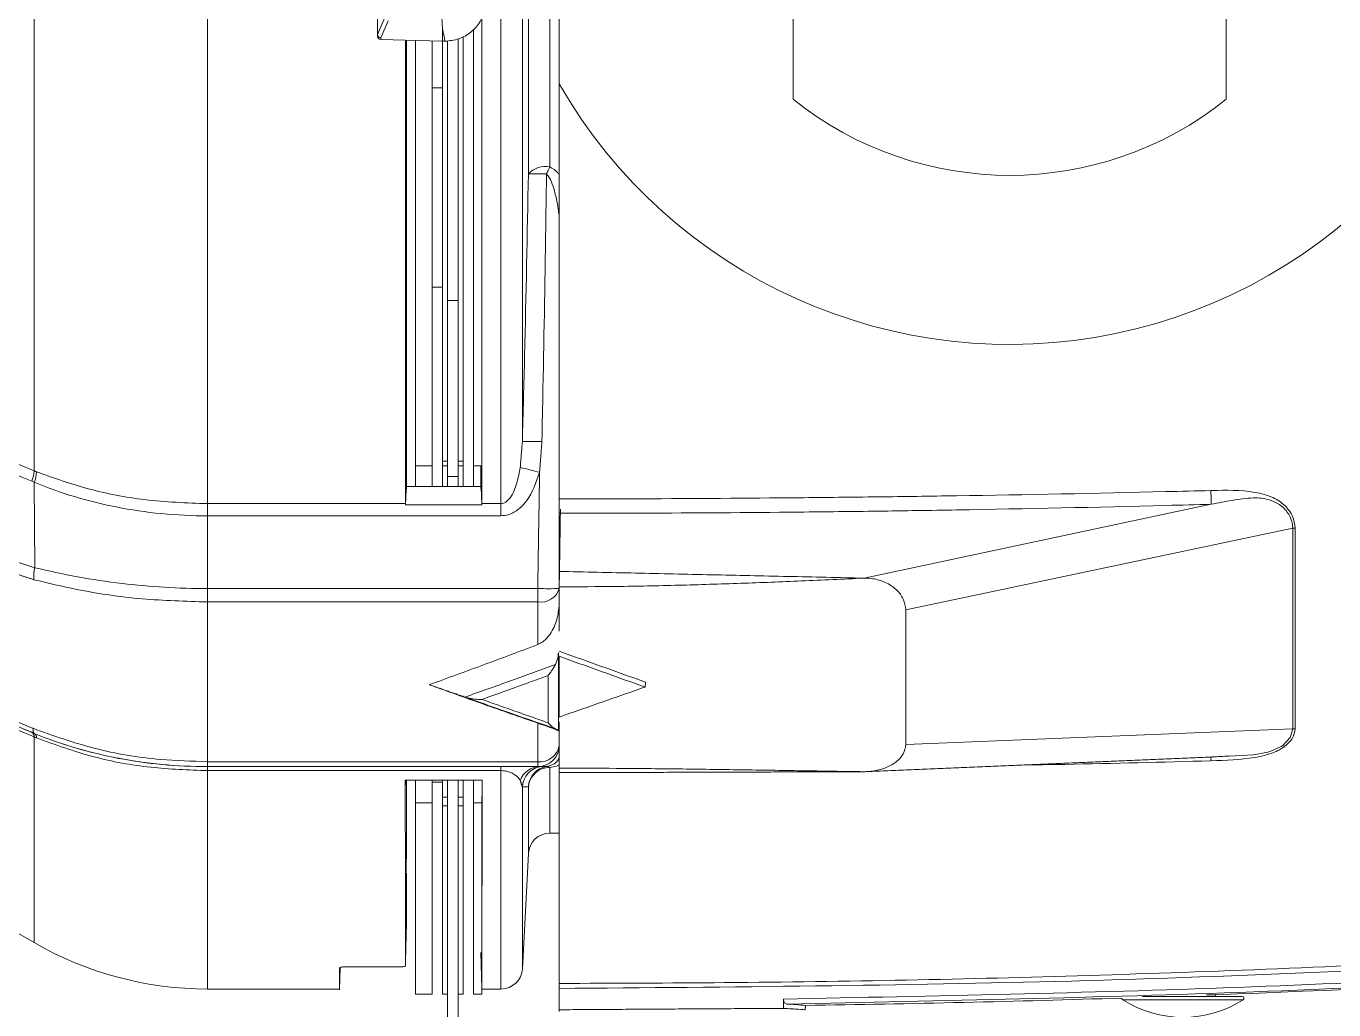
# Model space of a CAD drawing. Extents: x 11 to 120, y 2 to 94.
# Drawn here: x 88.073 to 91.847, y 37.099 to 39.937 of the extents above; entities that cross this region are included whole.
import ezdxf

# ---------------------------------------------------------------- set-up
doc = ezdxf.new("R2010")
doc.units = 0
doc.header["$MEASUREMENT"] = 0
doc.linetypes.add('SLD-Solid', pattern=[0])
doc.layers.add('OBJECT', color=7, linetype='CONTINUOUS')

msp = doc.modelspace()

# ---------------------------------------------------------------- linework, layer by layer
at = {"layer": 'OBJECT', "color": 7, "linetype": 'SLD-Solid', "lineweight": 15}
for p, q in [((90.2863, 39.7263), (90.2863, 48.6989)), ((91.5363, 39.7263), (91.5363, 48.6989)), ((89.6113, 39.7706), (89.6113, 41.2672)), ((88.0964, 38.654), (88.0964, 40.4989)), ((88.5964, 38.5595), (88.5964, 40.4989)), ((89.505, 40.4989), (89.505, 38.7391)), ((89.5224, 39.5112), (89.5224, 40.4989)), ((89.5843, 40.4989), (89.5843, 39.5312)), ((89.4431, 38.5595), (89.4431, 40.2281)), ((89.0869, 40.0283), (89.0869, 39.9134)), ((89.1085, 39.9624), (89.0869, 39.9133)), ((89.3882, 39.9622), (89.3882, 38.6689)), ((89.0964, 39.9034), (89.118, 39.9524)), ((89.2744, 39.9293), (89.2744, 39.8939)), ((89.3642, 39.9289), (89.3642, 38.6689)), ((89.0869, 39.9134), (89.0869, 39.9133)), ((89.0869, 39.9134), (89.0869, 39.9086)), ((89.0964, 39.8986), (89.0964, 39.9034)), ((89.0967, 39.8986), (89.2729, 39.8939)), ((89.1677, 38.5595), (89.1677, 39.8967)), ((89.1704, 39.8966), (89.1704, 39.1428)), ((89.1964, 38.6689), (89.1964, 39.8959)), ((89.2444, 38.6689), (89.2444, 39.8947)), ((89.2744, 38.6826), (89.2744, 39.8939)), ((89.276, 39.8939), (89.2812, 39.8939)), ((89.2893, 38.6826), (89.2893, 39.8951)), ((89.3193, 38.6826), (89.3193, 39.9002)), ((89.3342, 38.6826), (89.3342, 39.9077)), ((89.2444, 39.7597), (89.2744, 39.7597)), ((89.6113, 39.7706), (89.6113, 38.5733)), ((89.2444, 39.184), (89.2744, 39.184)), ((89.1705, 39.1433), (89.1704, 39.1428)), ((89.1705, 39.1433), (89.1704, 39.1433)), ((89.1705, 38.6057), (89.1705, 39.1433)), ((89.2893, 39.1457), (89.3193, 39.1457)), ((89.2744, 38.6826), (89.2893, 38.6826)), ((89.2744, 38.6689), (89.2744, 38.6826)), ((89.2893, 38.6826), (89.2893, 38.6689)), ((89.3193, 38.6826), (89.3342, 38.6826)), ((89.3193, 38.6689), (89.3193, 38.6826)), ((89.3342, 38.6826), (89.3342, 38.6689)), ((89.1964, 38.6689), (89.2444, 38.6689)), ((89.1964, 38.6689), (89.1964, 38.6089)), ((89.2444, 38.6689), (89.2444, 38.6089)), ((89.2893, 38.6689), (89.2744, 38.6689)), ((89.2744, 38.6689), (89.2744, 38.6089)), ((89.2893, 38.6689), (89.2893, 38.6089)), ((89.3342, 38.6689), (89.3193, 38.6689)), ((89.3193, 38.6689), (89.3193, 38.6089)), ((89.3342, 38.6689), (89.3342, 38.6089)), ((89.3882, 38.6689), (89.3642, 38.6689)), ((89.3642, 38.6089), (89.3642, 38.6689)), ((89.3855, 38.6057), (89.3855, 38.6689)), ((89.3882, 38.5595), (89.3882, 38.6689)), ((88.0982, 38.3748), (88.0965, 38.6212)), ((89.1701, 38.6089), (89.3859, 38.6089)), ((89.1705, 38.6057), (89.1701, 38.5968)), ((89.2893, 38.6374), (89.3193, 38.6374)), ((89.3859, 38.5968), (89.3855, 38.6057)), ((89.6113, 38.5317), (89.6113, 38.5733)), ((88.5964, 38.5595), (89.1677, 38.5595)), ((88.5964, 38.5244), (88.5964, 38.5595)), ((89.1677, 38.5595), (89.1677, 38.556)), ((89.1677, 38.5559), (89.1677, 38.556)), ((89.1677, 38.5559), (89.3883, 38.5559)), ((89.3882, 38.5595), (89.4431, 38.5595)), ((89.3882, 38.5595), (89.3882, 38.556)), ((89.3882, 38.556), (89.3883, 38.5559)), ((89.4431, 38.5244), (89.4431, 38.5595)), ((90.4913, 38.3446), (91.4925, 38.5577)), ((88.5964, 38.3146), (88.5964, 38.5244)), ((89.4431, 38.5244), (88.5964, 38.5244)), ((90.6113, 38.2531), (91.7278, 38.4887)), ((88.5964, 38.3146), (88.5964, 38.276)), ((88.5964, 38.3146), (89.5494, 38.3146)), ((89.5494, 38.3146), (89.5494, 38.276)), ((89.6113, 38.3195), (89.6113, 38.1919)), ((88.5964, 37.815), (88.5964, 38.276)), ((89.5494, 38.276), (88.5964, 38.276)), ((89.5494, 38.1529), (89.5494, 38.276)), ((90.6113, 37.8642), (90.6113, 38.2531)), ((89.6113, 37.9438), (89.6113, 38.119)), ((89.8591, 38.0303), (89.8602, 38.0445)), ((89.5494, 37.815), (89.5494, 37.9262)), ((88.0965, 37.8967), (88.0964, 37.8966)), ((88.0964, 37.2929), (88.0964, 37.8862)), ((89.6113, 37.9016), (89.6113, 37.7963)), ((90.6113, 37.8642), (91.7278, 37.9095)), ((88.5964, 37.815), (89.5494, 37.815)), ((88.5964, 37.8008), (88.5964, 37.815)), ((89.5494, 37.8008), (89.5494, 37.815)), ((90.4913, 37.786), (91.4925, 37.8284)), ((90.4996, 37.7865), (91.5445, 37.8309)), ((89.5494, 37.8008), (88.5964, 37.8008)), ((88.5964, 37.8008), (88.5964, 37.8007)), ((88.5964, 37.8007), (89.4431, 37.8007)), ((88.5964, 37.8007), (88.5964, 37.7891)), ((89.4431, 37.7891), (88.5964, 37.7891)), ((88.5964, 37.1589), (88.5964, 37.7891)), ((89.4431, 37.8007), (89.4431, 37.7891)), ((89.4431, 37.1589), (89.4431, 37.7891)), ((89.5843, 37.7979), (89.5843, 37.6089)), ((89.6113, 37.7918), (89.6113, 37.1752)), ((89.6113, 37.7836), (89.874, 37.7838)), ((89.3889, 37.7612), (89.1671, 37.7612)), ((89.1671, 37.7307), (89.1679, 37.7612)), ((89.1705, 37.7612), (89.1705, 37.5561)), ((89.1964, 37.7612), (89.1964, 37.6961)), ((89.2444, 37.7612), (89.2444, 37.6961)), ((89.2444, 37.7561), (89.2744, 37.7561)), ((89.2744, 37.7612), (89.2744, 37.7124)), ((89.2893, 37.7612), (89.2893, 37.7124)), ((89.3193, 37.7612), (89.3193, 37.7124)), ((89.3342, 37.7612), (89.3342, 37.7124)), ((89.3642, 37.6961), (89.3642, 37.7612)), ((89.505, 37.7418), (89.505, 37.2177)), ((89.5224, 37.5501), (89.5224, 37.7429)), ((87.375, 37.7094), (88.0964, 37.2929)), ((89.2744, 37.7124), (89.2893, 37.7124)), ((89.2744, 37.6872), (89.2744, 37.7124)), ((89.2893, 37.7124), (89.2893, 37.6872)), ((89.3193, 37.7124), (89.3342, 37.7124)), ((89.3193, 37.6872), (89.3193, 37.7124)), ((89.3342, 37.7124), (89.3342, 37.6872)), ((89.3882, 37.6961), (89.3882, 37.7141)), ((89.1964, 37.6961), (89.2444, 37.6961)), ((89.1964, 37.1439), (89.1964, 37.6961)), ((89.2444, 37.1439), (89.2444, 37.6961)), ((89.2893, 37.6872), (89.2744, 37.6872)), ((89.2744, 37.1439), (89.2744, 37.6872)), ((89.2893, 37.1754), (89.2893, 37.6872)), ((89.3342, 37.6872), (89.3193, 37.6872)), ((89.3193, 37.1754), (89.3193, 37.6872)), ((89.3342, 37.1439), (89.3342, 37.6872)), ((89.3882, 37.6961), (89.3642, 37.6961)), ((89.3642, 37.6961), (89.3642, 37.1439)), ((89.3882, 37.6961), (89.3882, 37.1439)), ((89.5843, 37.6089), (89.6113, 37.6089)), ((89.1675, 37.4377), (89.1705, 37.5525)), ((89.505, 37.2177), (89.5224, 37.5501)), ((89.1675, 37.3805), (89.1705, 37.4932)), ((89.1705, 37.4894), (89.1705, 37.3491)), ((89.1677, 37.2414), (89.1705, 37.3491)), ((89.3855, 37.2647), (89.3882, 37.1609)), ((88.9777, 37.1562), (88.9794, 37.2212)), ((89.1526, 37.2229), (88.9927, 37.2229)), ((89.2893, 36.9939), (89.2893, 37.1754)), ((89.3193, 36.9939), (89.3193, 37.1754)), ((88.5964, 37.1589), (88.9777, 37.1589)), ((89.1964, 37.1439), (89.2444, 37.1439)), ((89.2744, 37.1439), (89.2893, 37.1439)), ((89.3193, 37.1439), (89.3342, 37.1439)), ((89.3642, 37.1439), (89.3882, 37.1439)), ((89.3882, 37.1589), (89.4431, 37.1589)), ((89.6113, 37.0992), (89.6113, 37.1606)), ((91.294, 37.1372), (91.5825, 37.1372)), ((91.5051, 37.1372), (91.5051, 37.1423)), ((89.6113, 37.0992), (89.6113, 37.0939)), ((90.3213, 37.0989), (90.3217, 37.1119)), ((90.3213, 37.0989), (90.3213, 37.0989)), ((91.2375, 37.1279), (91.5852, 37.1279))]:
    msp.add_line(p, q, dxfattribs=at)
at = {"layer": 'OBJECT', "color": 7, "linetype": 'SLD-Solid', "lineweight": 15, "flags": 128}
for points in [[(88.0965, 37.8967), (88.0955, 37.8973), (88.0946, 37.8983), (88.0939, 37.8997), (88.0934, 37.9013), (88.0931, 37.9033), (88.0929, 37.9056), (88.0929, 37.9083), (88.093, 37.9112)], [(91.5445, 37.8312), (91.6143, 37.8351), (91.6564, 37.8426), (91.665, 37.8451), (91.6942, 37.8587), (91.6992, 37.8621), (91.7203, 37.8843), (91.7278, 37.9095), (91.7278, 37.9095), (91.7278, 37.9095)]]:
    msp.add_lwpolyline(points, dxfattribs=at)
at = {"layer": 'OBJECT', "color": 7, "linetype": 'SLD-Solid', "lineweight": 15}
for centre, radius, start, end in [((90.9113, 40.5189), 1.5, 209.9264, 65.3757), ((89.0969, 39.9086), 0.01, 180, 267), ((89.0969, 39.9086), 0.01, 267, 268.5), ((89.276, 40.0139), 0.12, 268.5, 269.2499), ((89.276, 40.0139), 0.12, 269.2499, 270), ((89.2812, 40.0139), 0.12, 270, 270.1914), ((90.9113, 40.5069), 1, 231.3178, 308.6822), ((89.5716, 39.4647), 0.0677, 79.1406, 136.5666), ((89.5494, 38.6492), 0.8624, 88.3241, 91.7919), ((89.9372, 39.3463), 0.3983, 152.3501, 155.5351), ((89.5233, 37.8039), 0.9354, 87.6694, 91.125), ((87.9657, 38.6684), 0.1315, 340.2868, 353.7131), ((87.972, 38.6638), 0.1317, 341.089, 354.5204), ((89.0924, 36.9315), 1.7795, 74.9448, 76.7964), ((91.7374, 38.3925), 0.0967, 91.4822, 95.6704), ((88.2229, 38.3468), 0.1278, 167.3304, 183.0094), ((89.5797, 39.2451), 0.931, 268.1341, 271.9491), ((89.5582, 38.3309), 0.0556, 260.8363, 342.9669), ((88.0809, 37.8865), 0.0155, 358.8751, 57.9591), ((88.0883, 37.884), 0.015, 357.5197, 57.1495), ((91.7374, 37.8345), 0.0755, 91.883, 97.252), ((89.5554, 37.8714), 0.0568, 263.8516, 349.9202), ((89.5494, 37.8627), 0.062, 270.0043, 358.8483), ((89.5551, 37.7407), 0.0599, 90.5706, 160.0611), ((89.5669, 37.7391), 0.062, 95.1283, 177.4892), ((89.5843, 37.7399), 0.062, 99.0484, 177.2006), ((89.5825, 37.7376), 0.0603, 88.2797, 174.8879), ((89.5757, 37.7884), 0.0128, 47.8809, 95.1675), ((89.5843, 37.5469), 0.062, 90, 177), ((89.6113, 87.7669), 50.66, 272.14291, 276.67316), ((88.5964, 38.1589), 1, 240, 270), ((89.4431, 37.2209), 0.062, 270, 357), ((89.6113, 87.7669), 50.66, 270.80341, 271.83692), ((91.2402, 37.1322), 0.005, 170.9719, 237.4319), ((91.5825, 37.1322), 0.005, 302.5681, 90), ((91.4113, 37.4001), 0.323, 237.4319, 302.5681)]:
    msp.add_arc(centre, radius, start, end, dxfattribs=at)
for centre, major_axis, ratio, start_param, end_param in [((87.2119, 39.4005), (0, 2.3412), 0.904333, 4.924724, 4.940236), ((89.0969, 39.9133), (0.00979, -0.00206), 0.992047, 3.353612, 4.865694), ((89.1496, 38.5233), (0.0113, 0.0619), 0.229686, 5.307789, 5.376787), ((89.4064, 38.5233), (-0.0113, 0.0619), 0.229753, 0.906371, 0.975369)]:
    msp.add_ellipse(centre, major_axis=major_axis, ratio=ratio, start_param=start_param, end_param=end_param, dxfattribs=at)
for points, knots in [([(89.2653, 40.0166), (89.2654, 40.0159), (89.266, 40.0123), (89.2682, 39.9976), (89.2722, 39.9691), (89.2736, 39.9436), (89.2744, 39.9293)], [0, 0, 0, 0, 0.024148, 0.120739, 0.507103, 1, 1, 1, 1]), ([(89.2816, 39.8939), (89.2951, 39.8953), (89.322, 39.898), (89.3577, 39.9188), (89.3851, 39.9485), (89.3936, 39.9734), (89.3978, 39.9855)], [0, 0, 0, 0, 0.253584, 0.507165, 0.760847, 1, 1, 1, 1]), ([(89.505, 38.7391), (89.5072, 38.8217), (89.5141, 39.0791), (89.519, 39.3365), (89.5224, 39.5112)], [0, 0, 0, 0, 0.321064, 1, 1, 1, 1]), ([(89.5746, 39.5113), (89.574, 39.47), (89.5713, 39.2634), (89.5668, 39.0058), (89.5624, 38.7895), (89.5614, 38.7385)], [0, 0, 0, 0, 0.160413, 0.802068, 1, 1, 1, 1]), ([(89.6113, 39.3872), (89.6098, 39.3998), (89.6062, 39.4294), (89.5964, 39.4672), (89.5862, 39.497), (89.5774, 39.5078), (89.5746, 39.5113)], [0, 0, 0, 0, 0.290992, 0.68416, 0.898052, 1, 1, 1, 1]), ([(89.5843, 39.5312), (89.5926, 39.5265), (89.6034, 39.5204), (89.6098, 39.5106), (89.6113, 39.5082)], [0, 0, 0, 0, 0.762462, 1, 1, 1, 1]), ([(87.2084, 39.0219), (87.2392, 39.0091), (87.4125, 38.9371), (87.7084, 38.8144), (87.9738, 38.7047), (88.0964, 38.654)], [0, 0, 0, 0, 0.104199, 0.585852, 1, 1, 1, 1]), ([(88.0895, 38.624), (87.9374, 38.6871), (87.6412, 38.81), (87.3454, 38.9334), (87.2016, 38.9934)], [0, 0, 0, 0, 0.513611, 1, 1, 1, 1]), ([(88.1031, 38.6513), (88.152, 38.6339), (88.2513, 38.5986), (88.4187, 38.5663), (88.5358, 38.5618), (88.5964, 38.5595)], [0, 0, 0, 0, 0.319145, 0.647515, 1, 1, 1, 1]), ([(89.4431, 38.5595), (89.4457, 38.5598), (89.4516, 38.5604), (89.4615, 38.5667), (89.4771, 38.585), (89.4903, 38.6191), (89.496, 38.6489), (89.4988, 38.6639)], [0, 0, 0, 0, 0.061062, 0.137018, 0.266871, 0.630194, 1, 1, 1, 1]), ([(89.5546, 38.6499), (89.5448, 38.621), (89.5315, 38.5816), (89.4957, 38.5431), (89.4694, 38.527), (89.4507, 38.5251), (89.4431, 38.5244)], [0, 0, 0, 0, 0.50075, 0.686143, 0.873077, 1, 1, 1, 1]), ([(88.0965, 38.6212), (88.0965, 38.6212), (88.0942, 38.6221), (88.0919, 38.6231), (88.0895, 38.624)], [0, 0, 0, 0, 0.00029, 1, 1, 1, 1]), ([(88.5964, 38.5244), (88.5964, 38.5244), (88.5519, 38.5244), (88.4629, 38.5287), (88.3338, 38.5476), (88.2106, 38.5781), (88.1338, 38.6056), (88.0965, 38.6212), (88.0965, 38.6212)], [0, 0, 0, 0, 0.000005, 0.254678, 0.509351, 0.752582, 0.999995, 1, 1, 1, 1]), ([(89.6113, 38.5733), (89.6908, 38.5734), (89.9216, 38.5736), (90.228, 38.5757), (90.5304, 38.579), (90.8833, 38.5839), (91.2038, 38.5901), (91.4486, 38.5963), (91.4919, 38.5974)], [0, 0, 0, 0, 0.126792, 0.368017, 0.488638, 0.609261, 0.930911, 1, 1, 1, 1]), ([(91.4919, 38.5974), (91.4932, 38.5974), (91.5355, 38.5985), (91.5973, 38.5993), (91.6693, 38.5805), (91.707, 38.5554), (91.73, 38.5241), (91.7333, 38.5008), (91.7349, 38.4891)], [0, 0, 0, 0, 0.01186, 0.400274, 0.577865, 0.721206, 0.860697, 1, 1, 1, 1]), ([(91.4919, 38.5974), (91.492, 38.5913), (91.4921, 38.579), (91.4925, 38.5648), (91.4927, 38.5577)], [0, 0, 0, 0, 0.5, 1, 1, 1, 1]), ([(91.7278, 38.4887), (91.7278, 38.4887), (91.728, 38.4997), (91.7226, 38.5218), (91.7021, 38.5495), (91.6797, 38.5632), (91.6535, 38.5733), (91.6339, 38.5762), (91.5961, 38.5759), (91.5531, 38.5693), (91.5128, 38.5617), (91.4925, 38.5577), (91.4925, 38.5577)], [0, 0, 0, 0, 0.000008, 0.138336, 0.276648, 0.396795, 0.417207, 0.570266, 0.591197, 0.794579, 0.999992, 1, 1, 1, 1]), ([(91.4927, 38.5577), (91.4493, 38.5566), (91.2044, 38.5501), (90.8838, 38.5432), (90.5308, 38.5378), (90.2282, 38.5342), (89.9217, 38.532), (89.6909, 38.5318), (89.6113, 38.5317)], [0, 0, 0, 0, 0.069093, 0.390745, 0.511364, 0.631984, 0.873208, 1, 1, 1, 1]), ([(89.6113, 38.5317), (89.6113, 38.5004), (89.6113, 38.4445), (89.6113, 38.3886), (89.6113, 38.364)], [0, 0, 0, 0, 0.56, 1, 1, 1, 1]), ([(91.7278, 37.9095), (91.7278, 37.9095), (91.7279, 37.9931), (91.7278, 38.1291), (91.7278, 38.3286), (91.7278, 38.4345), (91.7278, 38.4887), (91.7278, 38.4887)], [0, 0, 0, 0, 0.000003, 0.497705, 0.748853, 0.999997, 1, 1, 1, 1]), ([(91.7349, 38.4891), (91.7349, 38.4357), (91.7349, 38.3289), (91.735, 38.129), (91.7349, 37.9975), (91.7349, 37.91)], [0, 0, 0, 0, 0.251148, 0.502295, 1, 1, 1, 1]), ([(88.0283, 38.3978), (88.0514, 38.3893), (88.0745, 38.3809), (88.0982, 38.3748), (88.0982, 38.3748)], [0, 0, 0, 0, 0.99997, 1, 1, 1, 1]), ([(88.5964, 38.276), (88.5333, 38.2778), (88.4051, 38.2814), (88.2363, 38.3064), (88.1361, 38.3303), (88.0953, 38.3401)], [0, 0, 0, 0, 0.365475, 0.741466, 1, 1, 1, 1]), ([(88.0982, 38.3748), (88.0982, 38.3748), (88.1383, 38.3651), (88.2207, 38.3474), (88.3861, 38.3223), (88.5138, 38.3146), (88.5964, 38.3146), (88.5964, 38.3146)], [0, 0, 0, 0, 0.000005, 0.259099, 0.518181, 0.999995, 1, 1, 1, 1]), ([(89.6113, 38.3195), (89.6113, 38.3262), (89.6113, 38.3398), (89.6113, 38.3559), (89.6113, 38.364)], [0, 0, 0, 0, 0.49976, 1, 1, 1, 1]), ([(90.4913, 38.3446), (90.4309, 38.3418), (90.3123, 38.3363), (90.1338, 38.3294), (89.9558, 38.3239), (89.7811, 38.3202), (89.6663, 38.3197), (89.6113, 38.3195)], [0, 0, 0, 0, 0.206019, 0.404831, 0.608657, 0.812864, 1, 1, 1, 1]), ([(90.6113, 38.2531), (90.6098, 38.2635), (90.6068, 38.2843), (90.5856, 38.3126), (90.5545, 38.3334), (90.5208, 38.3435), (90.4996, 38.3443), (90.4913, 38.3446)], [0, 0, 0, 0, 0.217939, 0.435238, 0.661578, 0.868608, 1, 1, 1, 1]), ([(87.2012, 38.268), (87.3449, 38.2083), (87.6407, 38.0853), (87.9369, 37.9627), (88.0891, 37.8997)], [0, 0, 0, 0, 0.48595, 1, 1, 1, 1]), ([(89.5494, 38.1529), (89.5544, 38.1554), (89.5684, 38.1623), (89.589, 38.1865), (89.6068, 38.224), (89.6098, 38.2548), (89.6113, 38.27)], [0, 0, 0, 0, 0.123991, 0.345788, 0.675934, 1, 1, 1, 1]), ([(89.5494, 38.1529), (89.5233, 38.143), (89.4711, 38.1233), (89.3667, 38.0845), (89.2885, 38.056), (89.2363, 38.037)], [0, 0, 0, 0, 0.250123, 0.500246, 1, 1, 1, 1]), ([(89.6003, 38.095), (89.6034, 38.1024), (89.608, 38.1132), (89.6087, 38.125), (89.6089, 38.1288)], [0, 0, 0, 0, 0.681914, 1, 1, 1, 1]), ([(89.6089, 38.1288), (89.609, 38.097), (89.6091, 38.0203), (89.6091, 37.9485), (89.6092, 37.9064)], [0, 0, 0, 0, 0.413968, 1, 1, 1, 1]), ([(89.3392, 38.0014), (89.384, 38.0172), (89.4711, 38.048), (89.5581, 38.0796), (89.6003, 38.095)], [0, 0, 0, 0, 0.515589, 1, 1, 1, 1]), ([(89.579, 38.0635), (89.5793, 38.0639), (89.5827, 38.068), (89.5901, 38.0775), (89.5967, 38.0888), (89.6003, 38.095)], [0, 0, 0, 0, 0.036594, 0.474244, 1, 1, 1, 1]), ([(89.5494, 37.9262), (89.4972, 37.9444), (89.3929, 37.9806), (89.2885, 38.0182), (89.2363, 38.037)], [0, 0, 0, 0, 0.499973, 1, 1, 1, 1]), ([(89.579, 38.0635), (89.5612, 38.057), (89.4976, 38.0338), (89.434, 38.0109), (89.3883, 37.9945)], [0, 0, 0, 0, 0.280814, 1, 1, 1, 1]), ([(89.3883, 37.9945), (89.3878, 37.9945), (89.381, 37.9946), (89.3641, 37.9952), (89.3486, 37.999), (89.3392, 38.0014)], [0, 0, 0, 0, 0.030539, 0.405065, 1, 1, 1, 1]), ([(89.6005, 37.91), (89.5583, 37.9245), (89.4712, 37.9546), (89.3841, 37.9854), (89.3392, 38.0014)], [0, 0, 0, 0, 0.484285, 1, 1, 1, 1]), ([(88.0965, 37.8967), (88.0965, 37.8967), (88.0735, 37.9062), (88.0511, 37.9155), (88.0287, 37.9248)], [0, 0, 0, 0, 0.000031, 1, 1, 1, 1]), ([(89.5494, 37.9262), (89.5542, 37.9245), (89.5681, 37.9197), (89.5886, 37.9123), (89.6067, 37.9055), (89.6098, 37.9039), (89.6113, 37.9031)], [0, 0, 0, 0, 0.120477, 0.340873, 0.669212, 1, 1, 1, 1]), ([(89.6005, 37.91), (89.5969, 37.912), (89.5903, 37.9156), (89.5829, 37.9231), (89.5794, 37.927), (89.5791, 37.9273)], [0, 0, 0, 0, 0.521339, 0.963444, 1, 1, 1, 1]), ([(88.0891, 37.8997), (88.0916, 37.8987), (88.094, 37.8977), (88.0964, 37.8966), (88.0964, 37.8966)], [0, 0, 0, 0, 0.99972, 1, 1, 1, 1]), ([(88.093, 37.9112), (88.1512, 37.8903), (88.2693, 37.848), (88.4409, 37.8196), (88.5512, 37.8163), (88.5964, 37.815)], [0, 0, 0, 0, 0.364404, 0.739434, 1, 1, 1, 1]), ([(88.0964, 37.8966), (88.0964, 37.8966), (88.1344, 37.8809), (88.2136, 37.853), (88.3379, 37.8229), (88.4663, 37.8047), (88.5528, 37.8007), (88.5964, 37.8007), (88.5964, 37.8007)], [0, 0, 0, 0, 0.000005, 0.252516, 0.50503, 0.750361, 0.999995, 1, 1, 1, 1]), ([(88.5964, 37.8008), (88.5964, 37.8008), (88.5523, 37.8008), (88.4641, 37.8049), (88.3358, 37.8234), (88.2125, 37.8535), (88.1346, 37.8809), (88.0965, 37.8967), (88.0965, 37.8967)], [0, 0, 0, 0, 0.000005, 0.255815, 0.511627, 0.754323, 0.999995, 1, 1, 1, 1]), ([(89.6092, 37.9064), (89.6084, 37.9068), (89.6072, 37.9075), (89.6021, 37.9094), (89.6005, 37.91)], [0, 0, 0, 0, 0.677957, 1, 1, 1, 1]), ([(91.7349, 37.91), (91.7332, 37.901), (91.73, 37.8829), (91.7069, 37.8584), (91.6694, 37.838), (91.5958, 37.8207), (91.5345, 37.8188), (91.4919, 37.8175)], [0, 0, 0, 0, 0.13867, 0.277419, 0.423115, 0.599885, 1, 1, 1, 1]), ([(88.5964, 37.7891), (88.5416, 37.791), (88.4302, 37.795), (88.2621, 37.826), (88.1575, 37.8638), (88.1033, 37.8834)], [0, 0, 0, 0, 0.319252, 0.647793, 1, 1, 1, 1]), ([(90.4913, 37.786), (90.4952, 37.7861), (90.5051, 37.7864), (90.5269, 37.7892), (90.5568, 37.7973), (90.5859, 37.8144), (90.6067, 37.8375), (90.6098, 37.8551), (90.6113, 37.8642)], [0, 0, 0, 0, 0.061294, 0.157978, 0.353027, 0.568967, 0.775602, 1, 1, 1, 1]), ([(89.5746, 37.8011), (89.5783, 37.802), (89.5944, 37.8059), (89.6043, 37.8141), (89.6091, 37.8217), (89.6113, 37.8252)], [0, 0, 0, 0, 0.142492, 0.608092, 1, 1, 1, 1]), ([(91.4919, 37.8175), (91.3515, 37.8137), (91.1689, 37.8088), (90.9862, 37.8058), (90.944, 37.8052)], [0, 0, 0, 0, 0.769068, 1, 1, 1, 1]), ([(91.4919, 37.8175), (91.492, 37.8211), (91.4921, 37.8282), (91.4925, 37.8284), (91.4927, 37.8284)], [0, 0, 0, 0, 0.499999, 1, 1, 1, 1]), ([(91.4925, 37.8284), (91.4925, 37.8284), (91.4937, 37.8285), (91.5108, 37.8292), (91.5282, 37.8302), (91.5445, 37.8312)], [0, 0, 0, 0, 0.000045, 0.064503, 1, 1, 1, 1]), ([(89.4431, 37.8007), (89.453, 37.8007), (89.4728, 37.8007), (89.5025, 37.8007), (89.5342, 37.8007), (89.5468, 37.8007), (89.5545, 37.8006)], [0, 0, 0, 0, 0.167941, 0.334633, 0.594445, 1, 1, 1, 1]), ([(89.4988, 37.7612), (89.4951, 37.7663), (89.49, 37.7733), (89.4758, 37.7821), (89.465, 37.7864), (89.4527, 37.7886), (89.4466, 37.789), (89.4436, 37.7891), (89.4431, 37.7891)], [0, 0, 0, 0, 0.476054, 0.640497, 0.854535, 0.926508, 0.987725, 1, 1, 1, 1]), ([(89.5614, 37.8009), (89.5622, 37.8009), (89.5666, 37.8009), (89.5711, 37.801), (89.574, 37.8011), (89.5746, 37.8011)], [0, 0, 0, 0, 0.169099, 0.845499, 1, 1, 1, 1]), ([(89.6113, 37.8061), (89.6088, 37.8048), (89.6018, 37.8012), (89.591, 37.7992), (89.5843, 37.7979)], [0, 0, 0, 0, 0.372712, 1, 1, 1, 1]), ([(89.6113, 37.7963), (89.6663, 37.7962), (89.7811, 37.7959), (89.9558, 37.7941), (90.1338, 37.7917), (90.3123, 37.7888), (90.4309, 37.7869), (90.4913, 37.786)], [0, 0, 0, 0, 0.187126, 0.391336, 0.595144, 0.79397, 1, 1, 1, 1]), ([(89.6113, 37.7846), (89.6113, 37.7847), (89.6113, 37.7851), (89.6113, 37.7916), (89.6113, 37.7963)], [0, 0, 0, 0, 0.266679, 1, 1, 1, 1]), ([(89.1671, 37.7612), (89.1671, 37.7604), (89.1671, 37.757), (89.1671, 37.7512), (89.1671, 37.7442), (89.1671, 37.7377), (89.1671, 37.7333), (89.1671, 37.731), (89.1671, 37.7307)], [0, 0, 0, 0, 0.082233, 0.32633, 0.57043, 0.769353, 0.968275, 1, 1, 1, 1]), ([(89.3889, 37.7612), (89.3888, 37.7598), (89.3888, 37.7054), (89.3887, 37.6043), (89.3885, 37.4738), (89.3884, 37.3635), (89.3883, 37.2764), (89.3883, 37.2123), (89.3882, 37.1736), (89.3882, 37.1566), (89.3882, 37.1603), (89.3882, 37.1609)], [0, 0, 0, 0, 0.003726, 0.139969, 0.277158, 0.417331, 0.558534, 0.694777, 0.831966, 0.972138, 1, 1, 1, 1]), ([(89.5224, 37.7429), (89.5208, 37.7428), (89.516, 37.7424), (89.5093, 37.7421), (89.505, 37.7418)], [0, 0, 0, 0, 0.33844, 1, 1, 1, 1]), ([(89.1671, 37.7307), (89.1672, 37.7024), (89.1672, 37.646), (89.1674, 37.5441), (89.1674, 37.48), (89.1675, 37.4377)], [0, 0, 0, 0, 0.25383, 0.507659, 1, 1, 1, 1]), ([(89.1705, 37.5525), (89.1705, 37.5531), (89.1705, 37.5543), (89.1705, 37.5555), (89.1705, 37.5561)], [0, 0, 0, 0, 0.500008, 1, 1, 1, 1]), ([(89.6113, 37.1752), (89.7704, 37.1756), (90.2795, 37.177), (91.1525, 37.1949), (92.2298, 37.2387), (93.3206, 37.3074), (94.4106, 37.3981), (95.1357, 37.4785), (95.4983, 37.5187)], [0, 0, 0, 0, 0.080895, 0.258852, 0.443922, 0.629078, 0.814495, 1, 1, 1, 1]), ([(95.5, 37.5043), (95.0121, 37.4512), (94.0358, 37.3449), (92.5648, 37.2404), (91.0896, 37.1728), (90.1042, 37.1647), (89.6113, 37.1606)], [0, 0, 0, 0, 0.249466, 0.499144, 0.749465, 1, 1, 1, 1]), ([(89.1675, 37.4377), (89.1675, 37.4326), (89.1675, 37.4226), (89.1675, 37.4033), (89.1675, 37.3896), (89.1675, 37.3805)], [0, 0, 0, 0, 0.251493, 0.502986, 1, 1, 1, 1]), ([(90.2584, 37.1301), (90.6952, 37.1389), (91.5691, 37.1564), (92.8796, 37.2266), (94.1896, 37.326), (95.0608, 37.4215), (95.4966, 37.4693)], [0, 0, 0, 0, 0.249577, 0.499323, 0.749577, 1, 1, 1, 1]), ([(95.4983, 37.4548), (95.4884, 37.4537), (95.4387, 37.4479), (95.2301, 37.4238), (94.7132, 37.3673), (93.9166, 37.2915), (92.8308, 37.2096), (91.6146, 37.1433), (90.7171, 37.1249), (90.2682, 37.1156)], [0, 0, 0, 0, 0.005722, 0.028608, 0.120153, 0.30325, 0.486414, 0.743116, 1, 1, 1, 1]), ([(89.1675, 37.3805), (89.1675, 37.3665), (89.1676, 37.3385), (89.1676, 37.2893), (89.1676, 37.2605), (89.1677, 37.2414)], [0, 0, 0, 0, 0.251571, 0.503142, 1, 1, 1, 1]), ([(88.9777, 37.22), (88.9778, 37.2203), (88.9782, 37.221), (88.9808, 37.2219), (88.9847, 37.2225), (88.989, 37.2229), (88.9917, 37.2229), (88.9927, 37.2229)], [0, 0, 0, 0, 0.218089, 0.436196, 0.653564, 0.86834, 1, 1, 1, 1]), ([(88.9777, 37.1626), (88.9777, 37.1631), (88.9777, 37.1642), (88.9777, 37.2), (88.9777, 37.22)], [0, 0, 0, 0, 0.440292, 1, 1, 1, 1]), ([(89.1526, 37.2229), (89.1543, 37.223), (89.1576, 37.223), (89.1621, 37.2235), (89.1655, 37.2243), (89.1674, 37.2251), (89.1676, 37.2257), (89.1677, 37.2259)], [0, 0, 0, 0, 0.210616, 0.421164, 0.633531, 0.848977, 1, 1, 1, 1]), ([(89.1677, 37.2414), (89.1677, 37.2397), (89.1677, 37.2364), (89.1677, 37.2312), (89.1677, 37.2278), (89.1677, 37.2259)], [0, 0, 0, 0, 0.312019, 0.624039, 1, 1, 1, 1]), ([(89.6113, 37.1606), (89.6113, 37.1623), (89.6113, 37.1657), (89.6113, 37.1701), (89.6113, 37.1734), (89.6113, 37.1749), (89.6113, 37.1751), (89.6113, 37.1752)], [0, 0, 0, 0, 0.227365, 0.454729, 0.682094, 0.90946, 1, 1, 1, 1]), ([(91.4788, 37.142), (91.4855, 37.1421), (91.4989, 37.1423), (91.5073, 37.1424), (91.506, 37.1424), (91.5056, 37.1424)], [0, 0, 0, 0, 0.428211, 0.856421, 1, 1, 1, 1]), ([(90.3213, 37.0989), (90.3173, 37.0992), (90.3098, 37.0999), (90.2743, 37.1022), (90.258, 37.1032)], [0, 0, 0, 0, 0.540093, 1, 1, 1, 1]), ([(90.2682, 37.1156), (90.2668, 37.116), (90.2642, 37.1166), (90.2611, 37.1199), (90.2591, 37.124), (90.2584, 37.1276), (90.2584, 37.1297), (90.2584, 37.1301)], [0, 0, 0, 0, 0.308561, 0.551719, 0.748639, 0.946747, 1, 1, 1, 1]), ([(90.3217, 37.1119), (90.3176, 37.1122), (90.3108, 37.1128), (90.2805, 37.1148), (90.2682, 37.1156)], [0, 0, 0, 0, 0.593206, 1, 1, 1, 1])]:
    msp.add_open_spline(points, degree=3, knots=knots, dxfattribs=at)
for points in [[(89.4988, 38.6639), (89.505, 38.7391)], [(89.5614, 38.7385), (89.5546, 38.6499)], [(88.0964, 38.654), (88.1031, 38.6513)], [(89.5494, 38.3146), (89.5546, 38.6499)], [(89.1701, 38.6089), (89.1677, 38.556)], [(89.3882, 38.556), (89.3859, 38.6089)], [(89.1677, 38.5595), (89.1677, 38.556)], [(89.3882, 38.556), (89.3882, 38.5595)], [(89.6148, 38.5436), (89.6113, 38.3146)], [(91.4925, 38.5577), (91.4927, 38.5577)], [(88.0953, 38.3401), (88.0214, 38.3644)], [(89.6113, 38.364), (90.4913, 38.3446)], [(88.0964, 37.8862), (87.2084, 38.2556)], [(89.8602, 38.0445), (89.6113, 38.1336)], [(89.6113, 38.119), (89.8591, 38.0303)], [(89.2363, 38.037), (89.3392, 38.0014)], [(89.5791, 37.9273), (89.579, 38.0635)], [(89.8591, 38.0303), (89.6113, 37.9438)], [(89.3883, 37.9945), (89.5791, 37.9273)], [(88.0214, 37.9408), (88.093, 37.9112)], [(89.6113, 37.93), (89.6113, 37.9031)], [(88.1033, 37.8834), (88.0964, 37.8862)], [(91.4778, 37.8281), (91.4927, 37.8284)], [(89.5545, 37.8006), (89.5494, 37.8008)], [(89.5545, 37.8006), (89.5614, 37.8009)], [(90.4913, 37.786), (89.8742, 37.7841)], [(89.505, 37.7418), (89.4988, 37.7612)], [(89.6113, 37.0992), (90.258, 37.1032)], [(90.258, 37.1032), (90.2584, 37.1301)], [(90.3217, 37.1119), (90.3213, 37.0989)]]:
    msp.add_open_spline(points, degree=1, dxfattribs=at)

doc.saveas('drawing.dxf')
